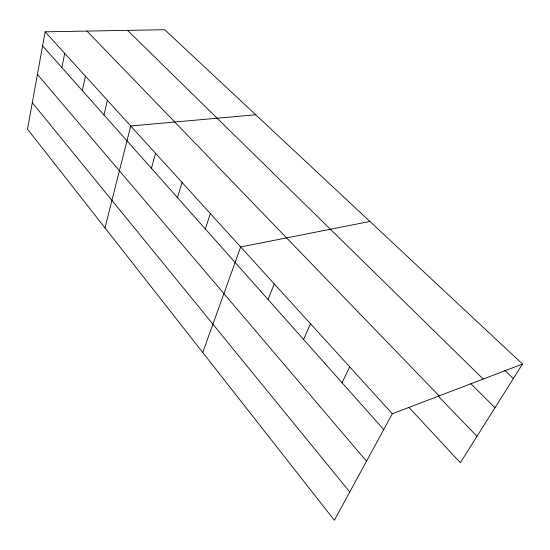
<?xml version="1.0" encoding="UTF-8"?>
<svg xmlns="http://www.w3.org/2000/svg" width="550" height="550" viewBox="0 0 550 550"><rect width="100%" height="100%" fill="white"/><g stroke="black" fill="none" stroke-linecap="round" stroke-linejoin="round"><path stroke-width="0.82" d="M45.141 31.818L27.5 129.147L334.379 520.279L392.322 413.765L522.5 364.059L164.711 29.721L45.141 31.818L392.322 413.765M61.903 67.623L64.708 53.343M82.335 90.606L85.429 76.134M103.991 114.964L107.394 100.306M104.974 227.886L130.728 125.978L255.729 114.771M151.429 168.328L155.567 153.306M177.492 197.636L182.057 182.442M205.322 228.938L210.361 213.586M202.73 352.481L240.68 246.943L369.902 221.464M268.07 299.523L274.264 283.882M303.607 339.494L310.502 323.751M342.031 382.711L349.731 366.905M522.5 364.059L460.336 462.722L408.863 407.303M504.68 370.308L513.349 378.579M127.552 30.374L483.209 379.06M470.828 383.687L494.979 407.736M86.969 31.082L439.113 395.897M438.687 396.605L476.974 436.308M42.591 45.898L383.714 429.598M37.421 74.422L366.506 461.216M32.292 102.706L349.766 492.002"/></g></svg>
